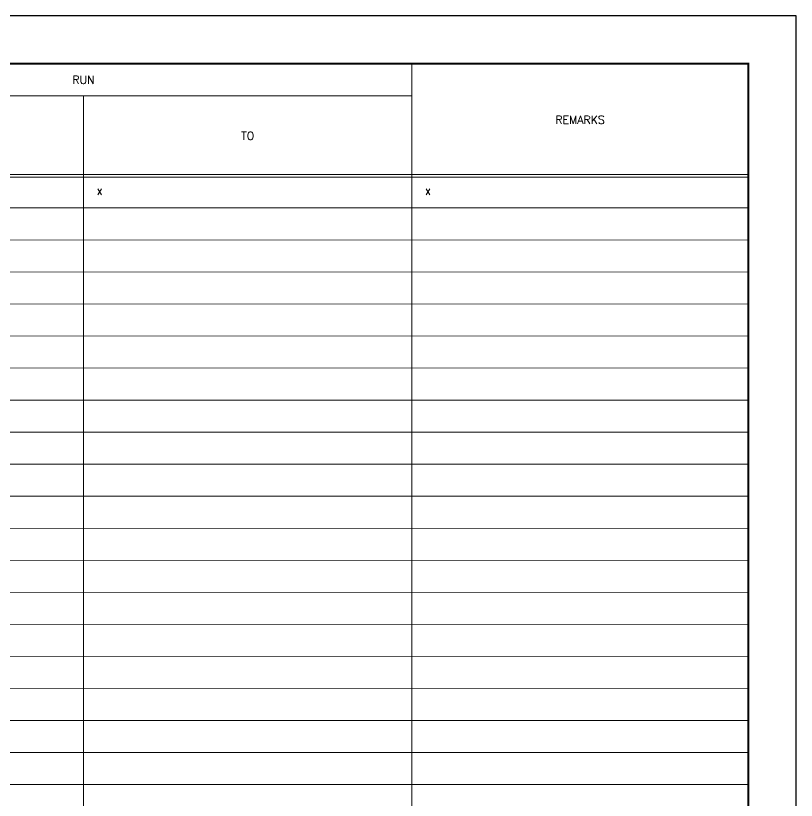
# Model space of a CAD drawing. Header units: inches. Extents: x 0 to 36, y 0 to 24.
# Drawn here: x 23.82 to 36, y 11.75 to 24 of the extents above; entities that cross this region are included whole.
import ezdxf
from ezdxf.enums import TextEntityAlignment as Align

# ---------------------------------------------------------------- set-up
doc = ezdxf.new("R2010")
doc.units = ezdxf.units.IN
doc.header["$MEASUREMENT"] = 0
doc.layers.get('0').update_dxf_attribs({"linetype": 'CONTINUOUS'})
for name, color, linetype in [('ETEXT', 3, 'CONTINUOUS'), ('GRID', 7, 'CONTINUOUS'), ('TRIM', 7, 'CONTINUOUS')]:
    doc.layers.add(name, color=color, linetype=linetype)
doc.styles.add('B125', font='ROMANT.shx', dxfattribs={"height": 0.125})
doc.styles.add('T937', font='TXT.shx', dxfattribs={"height": 0.09375})

msp = doc.modelspace()

# ---------------------------------------------------------------- linework, layer by layer
at = {"const_width": 0.03, "flags": 128}
msp.add_lwpolyline([(1, 23.25), (1, 0.75), (35.25, 0.75), (35.25, 23.25)], close=True, dxfattribs=at)
at = {"layer": 'GRID', "const_width": 0.0125}
for points in [[(30, 4), (30, 23.25)], [(3, 22.75), (30, 22.75)], [(24.875, 4), (24.875, 22.75)], [(1, 21.522), (35.25, 21.522)], [(1, 21.48), (35.25, 21.48)], [(1, 21), (35.25, 21)], [(1, 20.5), (35.25, 20.5)], [(1, 20), (35.25, 20)], [(1, 19.5), (35.25, 19.5)], [(1, 19), (35.25, 19)], [(1, 18.5), (35.25, 18.5)], [(1, 18), (35.25, 18)], [(1, 17.5), (35.25, 17.5)], [(1, 17), (35.25, 17)], [(1, 16.5), (35.25, 16.5)], [(1, 16), (35.25, 16)], [(1, 15.5), (35.25, 15.5)], [(1, 15), (35.25, 15)], [(1, 14.5), (35.25, 14.5)], [(1, 14), (35.25, 14)], [(1, 13.5), (35.25, 13.5)], [(1, 13), (35.25, 13)], [(1, 12.5), (35.25, 12.5)], [(1, 12), (35.25, 12)]]:
    msp.add_lwpolyline(points, dxfattribs=at)
at = {"layer": 'TRIM'}
msp.add_lwpolyline([(36, 24), (0, 24), (0, 0), (36, 0)], close=True, dxfattribs=at)

# ---------------------------------------------------------------- texts
at = {"layer": 'ETEXT'}
for s, height, style, p in [('RUN', 0.125, 'B125', (24.875, 23)), ('REMARKS', 0.125, 'B125', (32.625, 22.375)), ('TO', 0.125, 'B125', (27.438, 22.125)), ('X', 0.0938, 'T937', (25.125, 21.25)), ('X', 0.0938, 'T937', (30.25, 21.25))]:
    msp.add_text(s, height=height, dxfattribs=dict(at, style=style)).set_placement(p, align=Align.MIDDLE)

doc.saveas('drawing.dxf')
